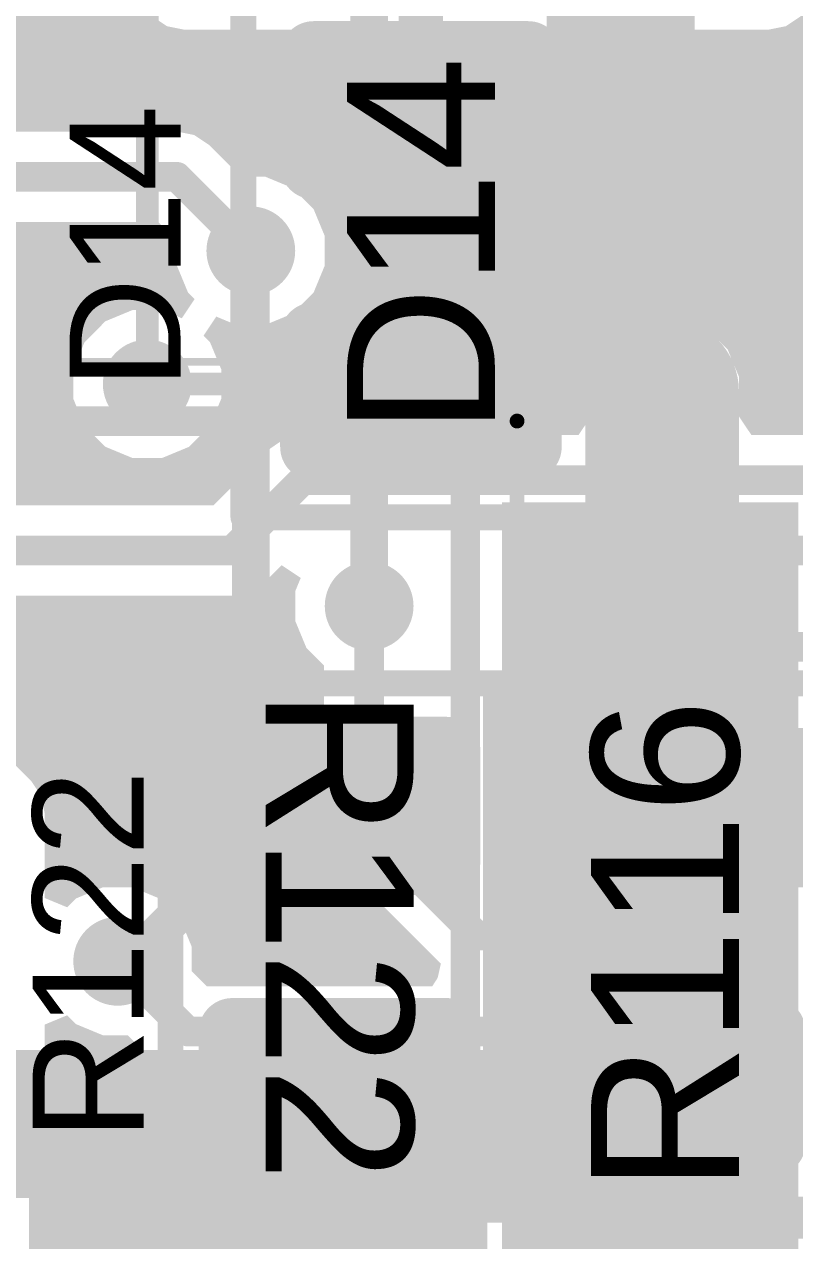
# Model space of a CAD drawing. Header units: inches. Extents: x -3 to 191, y -18 to 93.
# Drawn here: x 54.07 to 59.28, y 16.81 to 25.03 of the extents above; entities that cross this region are included whole.
import ezdxf

# ---------------------------------------------------------------- set-up
doc = ezdxf.new("R2010")
doc.units = ezdxf.units.IN
for name, color, linetype in [('Bottom Layer', 5, 'Continuous'), ('Bottom Overlay', 54, 'Continuous'), ('Bottom Paste', 16, 'Continuous'), ('Bottom Solder', 6, 'Continuous'), ('GND 1', 90, 'Continuous'), ('GND 2', 156, 'Continuous'), ('Mechanical 13', 56, 'Continuous'), ('Mechanical 15', 56, 'Continuous'), ('Mechanical 20', 56, 'Continuous'), ('PWR', 16, 'Continuous'), ('Signal L4', 76, 'Continuous'), ('Top Layer', 1, 'Continuous'), ('Top Overlay', 2, 'Continuous'), ('Top Paste', 8, 'Continuous'), ('Top Solder', 216, 'Continuous'), ('Via Holes', 16, 'Continuous')]:
    doc.layers.add(name, color=color, linetype=linetype)
doc.styles.add('Arial', font='', dxfattribs={"height": 0.2})
doc.styles.get('Arial').set_extended_font_data('Arial')

# ---------------------------------------------------------------- blocks, each defined once
blk = doc.blocks.new('RES_0805_197')
at = {"layer": 'Top Layer'}
h = blk.add_hatch(color=1, dxfattribs=at)
edge = h.paths.add_edge_path()
edge.add_arc((-1.325, 0.725), 0.125, 90, 180)
edge.add_line((-1.45, 0.725), (-1.45, -0.725))
edge.add_arc((-1.325, -0.725), 0.125, 180, 270)
edge.add_line((-1.325, -0.85), (-0.575, -0.85))
edge.add_arc((-0.575, -0.725), 0.125, 270, 360)
edge.add_line((-0.45, -0.725), (-0.45, 0.725))
edge.add_arc((-0.575, 0.725), 0.125, 0, 90)
edge.add_line((-0.575, 0.85), (-1.325, 0.85))
h = blk.add_hatch(color=1, dxfattribs=at)
edge = h.paths.add_edge_path()
edge.add_arc((0.575, 0.725), 0.125, 90, 180)
edge.add_line((0.45, 0.725), (0.45, -0.725))
edge.add_arc((0.575, -0.725), 0.125, 180, 270)
edge.add_line((0.575, -0.85), (1.325, -0.85))
edge.add_arc((1.325, -0.725), 0.125, 270, 360)
edge.add_line((1.45, -0.725), (1.45, 0.725))
edge.add_arc((1.325, 0.725), 0.125, 0, 90)
edge.add_line((1.325, 0.85), (0.575, 0.85))
at = {"layer": 'Top Paste'}
h = blk.add_hatch(color=8, dxfattribs=at)
edge = h.paths.add_edge_path()
edge.add_arc((-1.325, 0.725), 0.125, 90, 180)
edge.add_line((-1.45, 0.725), (-1.45, -0.725))
edge.add_arc((-1.325, -0.725), 0.125, 180, 270)
edge.add_line((-1.325, -0.85), (-0.575, -0.85))
edge.add_arc((-0.575, -0.725), 0.125, 270, 360)
edge.add_line((-0.45, -0.725), (-0.45, 0.725))
edge.add_arc((-0.575, 0.725), 0.125, 0, 90)
edge.add_line((-0.575, 0.85), (-1.325, 0.85))
h = blk.add_hatch(color=8, dxfattribs=at)
edge = h.paths.add_edge_path()
edge.add_arc((0.575, 0.725), 0.125, 90, 180)
edge.add_line((0.45, 0.725), (0.45, -0.725))
edge.add_arc((0.575, -0.725), 0.125, 180, 270)
edge.add_line((0.575, -0.85), (1.325, -0.85))
edge.add_arc((1.325, -0.725), 0.125, 270, 360)
edge.add_line((1.45, -0.725), (1.45, 0.725))
edge.add_arc((1.325, 0.725), 0.125, 0, 90)
edge.add_line((1.325, 0.85), (0.575, 0.85))
at = {"layer": 'Top Solder'}
h = blk.add_hatch(color=216, dxfattribs=at)
edge = h.paths.add_edge_path()
edge.add_arc((-1.325, 0.725), 0.2266, 90, 180)
edge.add_line((-1.5516, 0.725), (-1.5516, -0.725))
edge.add_arc((-1.325, -0.725), 0.2266, 180, 270)
edge.add_line((-1.325, -0.9516), (-0.575, -0.9516))
edge.add_arc((-0.575, -0.725), 0.2266, 270, 360)
edge.add_line((-0.3484, -0.725), (-0.3484, 0.725))
edge.add_arc((-0.575, 0.725), 0.2266, 0, 90)
edge.add_line((-0.575, 0.9516), (-1.325, 0.9516))
h = blk.add_hatch(color=216, dxfattribs=at)
edge = h.paths.add_edge_path()
edge.add_arc((0.575, 0.725), 0.2266, 90, 180)
edge.add_line((0.3484, 0.725), (0.3484, -0.725))
edge.add_arc((0.575, -0.725), 0.2266, 180, 270)
edge.add_line((0.575, -0.9516), (1.325, -0.9516))
edge.add_arc((1.325, -0.725), 0.2266, 270, 360)
edge.add_line((1.5516, -0.725), (1.5516, 0.725))
edge.add_arc((1.325, 0.725), 0.2266, 0, 90)
edge.add_line((1.325, 0.9516), (0.575, 0.9516))
at = {"layer": 'Mechanical 13'}
for points in [[(-1.778, -1.143, 0.175, 0.175, 0), (-1.778, 1.143, 0.175, 0.175, 0)], [(1.778, 1.143, 0.175, 0.175, 0), (-1.778, 1.143, 0.175, 0.175, 0)], [(1.778, -1.143, 0.175, 0.175, 0), (1.778, 1.143, 0.175, 0.175, 0)], [(1.778, -1.143, 0.175, 0.175, 0), (-1.778, -1.143, 0.175, 0.175, 0)]]:
    blk.add_lwpolyline(points, format="xyseb", dxfattribs=at)
for points in [[(-1.8217, 1.143, 0.0875, 0.0875, 1), (-1.7343, 1.143, 0.0875, 0.0875, 1)], [(-1.8217, 1.143, 0.0875, 0.0875, 1), (-1.7343, 1.143, 0.0875, 0.0875, 1)], [(1.7343, 1.143, 0.0875, 0.0875, 1), (1.8217, 1.143, 0.0875, 0.0875, 1)], [(1.7343, 1.143, 0.0875, 0.0875, 1), (1.8217, 1.143, 0.0875, 0.0875, 1)], [(-1.8217, -1.143, 0.0875, 0.0875, 1), (-1.7343, -1.143, 0.0875, 0.0875, 1)], [(-1.8217, -1.143, 0.0875, 0.0875, 1), (-1.7343, -1.143, 0.0875, 0.0875, 1)], [(1.7343, -1.143, 0.0875, 0.0875, 1), (1.8217, -1.143, 0.0875, 0.0875, 1)], [(1.7343, -1.143, 0.0875, 0.0875, 1), (1.8217, -1.143, 0.0875, 0.0875, 1)]]:
    blk.add_lwpolyline(points, format="xyseb", close=True, dxfattribs=at)
at = {"layer": 'Mechanical 13', "style": 'Arial'}
blk.add_text('R122', height=1, dxfattribs=at).set_placement((-1.7494, -0.4998))
blk = doc.blocks.new('RES_0805_203')
at = {"layer": 'Top Layer'}
h = blk.add_hatch(color=1, dxfattribs=at)
edge = h.paths.add_edge_path()
edge.add_arc((-1.325, 0.725), 0.125, 90, 180)
edge.add_line((-1.45, 0.725), (-1.45, -0.725))
edge.add_arc((-1.325, -0.725), 0.125, 180, 270)
edge.add_line((-1.325, -0.85), (-0.575, -0.85))
edge.add_arc((-0.575, -0.725), 0.125, 270, 360)
edge.add_line((-0.45, -0.725), (-0.45, 0.725))
edge.add_arc((-0.575, 0.725), 0.125, 0, 90)
edge.add_line((-0.575, 0.85), (-1.325, 0.85))
h = blk.add_hatch(color=1, dxfattribs=at)
edge = h.paths.add_edge_path()
edge.add_arc((0.575, 0.725), 0.125, 90, 180)
edge.add_line((0.45, 0.725), (0.45, -0.725))
edge.add_arc((0.575, -0.725), 0.125, 180, 270)
edge.add_line((0.575, -0.85), (1.325, -0.85))
edge.add_arc((1.325, -0.725), 0.125, 270, 360)
edge.add_line((1.45, -0.725), (1.45, 0.725))
edge.add_arc((1.325, 0.725), 0.125, 0, 90)
edge.add_line((1.325, 0.85), (0.575, 0.85))
at = {"layer": 'Top Paste'}
h = blk.add_hatch(color=8, dxfattribs=at)
edge = h.paths.add_edge_path()
edge.add_arc((-1.325, 0.725), 0.125, 90, 180)
edge.add_line((-1.45, 0.725), (-1.45, -0.725))
edge.add_arc((-1.325, -0.725), 0.125, 180, 270)
edge.add_line((-1.325, -0.85), (-0.575, -0.85))
edge.add_arc((-0.575, -0.725), 0.125, 270, 360)
edge.add_line((-0.45, -0.725), (-0.45, 0.725))
edge.add_arc((-0.575, 0.725), 0.125, 0, 90)
edge.add_line((-0.575, 0.85), (-1.325, 0.85))
h = blk.add_hatch(color=8, dxfattribs=at)
edge = h.paths.add_edge_path()
edge.add_arc((0.575, 0.725), 0.125, 90, 180)
edge.add_line((0.45, 0.725), (0.45, -0.725))
edge.add_arc((0.575, -0.725), 0.125, 180, 270)
edge.add_line((0.575, -0.85), (1.325, -0.85))
edge.add_arc((1.325, -0.725), 0.125, 270, 360)
edge.add_line((1.45, -0.725), (1.45, 0.725))
edge.add_arc((1.325, 0.725), 0.125, 0, 90)
edge.add_line((1.325, 0.85), (0.575, 0.85))
at = {"layer": 'Top Solder'}
h = blk.add_hatch(color=216, dxfattribs=at)
edge = h.paths.add_edge_path()
edge.add_arc((-1.325, 0.725), 0.2266, 90, 180)
edge.add_line((-1.5516, 0.725), (-1.5516, -0.725))
edge.add_arc((-1.325, -0.725), 0.2266, 180, 270)
edge.add_line((-1.325, -0.9516), (-0.575, -0.9516))
edge.add_arc((-0.575, -0.725), 0.2266, 270, 360)
edge.add_line((-0.3484, -0.725), (-0.3484, 0.725))
edge.add_arc((-0.575, 0.725), 0.2266, 0, 90)
edge.add_line((-0.575, 0.9516), (-1.325, 0.9516))
h = blk.add_hatch(color=216, dxfattribs=at)
edge = h.paths.add_edge_path()
edge.add_arc((0.575, 0.725), 0.2266, 90, 180)
edge.add_line((0.3484, 0.725), (0.3484, -0.725))
edge.add_arc((0.575, -0.725), 0.2266, 180, 270)
edge.add_line((0.575, -0.9516), (1.325, -0.9516))
edge.add_arc((1.325, -0.725), 0.2266, 270, 360)
edge.add_line((1.5516, -0.725), (1.5516, 0.725))
edge.add_arc((1.325, 0.725), 0.2266, 0, 90)
edge.add_line((1.325, 0.9516), (0.575, 0.9516))
at = {"layer": 'Mechanical 13'}
for points in [[(-1.778, 1.143, 0.175, 0.175, 0), (-1.778, -1.143, 0.175, 0.175, 0)], [(-1.778, 1.143, 0.175, 0.175, 0), (1.778, 1.143, 0.175, 0.175, 0)], [(1.778, 1.143, 0.175, 0.175, 0), (1.778, -1.143, 0.175, 0.175, 0)], [(-1.778, -1.143, 0.175, 0.175, 0), (1.778, -1.143, 0.175, 0.175, 0)]]:
    blk.add_lwpolyline(points, format="xyseb", dxfattribs=at)
for points in [[(-1.8217, 1.143, 0.0875, 0.0875, 1), (-1.7343, 1.143, 0.0875, 0.0875, 1)], [(-1.8217, 1.143, 0.0875, 0.0875, 1), (-1.7343, 1.143, 0.0875, 0.0875, 1)], [(1.7343, 1.143, 0.0875, 0.0875, 1), (1.8217, 1.143, 0.0875, 0.0875, 1)], [(1.7343, 1.143, 0.0875, 0.0875, 1), (1.8217, 1.143, 0.0875, 0.0875, 1)], [(-1.8217, -1.143, 0.0875, 0.0875, 1), (-1.7343, -1.143, 0.0875, 0.0875, 1)], [(-1.8217, -1.143, 0.0875, 0.0875, 1), (-1.7343, -1.143, 0.0875, 0.0875, 1)], [(1.7343, -1.143, 0.0875, 0.0875, 1), (1.8217, -1.143, 0.0875, 0.0875, 1)], [(1.7343, -1.143, 0.0875, 0.0875, 1), (1.8217, -1.143, 0.0875, 0.0875, 1)]]:
    blk.add_lwpolyline(points, format="xyseb", close=True, dxfattribs=at)
at = {"layer": 'Mechanical 13', "style": 'Arial'}
blk.add_text('R116', height=1, dxfattribs=at).set_placement((-1.6661, -0.4998))
blk = doc.blocks.new('LED_0805_GREEN_335')
at = {"layer": 'Top Layer'}
h = blk.add_hatch(color=1, dxfattribs=at)
edge = h.paths.add_edge_path()
edge.add_arc((-1.325, 0.725), 0.125, 90, 180)
edge.add_line((-1.45, 0.725), (-1.45, -0.725))
edge.add_arc((-1.325, -0.725), 0.125, 180, 270)
edge.add_line((-1.325, -0.85), (-0.575, -0.85))
edge.add_arc((-0.575, -0.725), 0.125, 270, 360)
edge.add_line((-0.45, -0.725), (-0.45, 0.725))
edge.add_arc((-0.575, 0.725), 0.125, 0, 90)
edge.add_line((-0.575, 0.85), (-1.325, 0.85))
h = blk.add_hatch(color=1, dxfattribs=at)
edge = h.paths.add_edge_path()
edge.add_arc((0.575, 0.725), 0.125, 90, 180)
edge.add_line((0.45, 0.725), (0.45, -0.725))
edge.add_arc((0.575, -0.725), 0.125, 180, 270)
edge.add_line((0.575, -0.85), (1.325, -0.85))
edge.add_arc((1.325, -0.725), 0.125, 270, 360)
edge.add_line((1.45, -0.725), (1.45, 0.725))
edge.add_arc((1.325, 0.725), 0.125, 0, 90)
edge.add_line((1.325, 0.85), (0.575, 0.85))
at = {"layer": 'Top Paste'}
h = blk.add_hatch(color=8, dxfattribs=at)
edge = h.paths.add_edge_path()
edge.add_arc((-1.325, 0.725), 0.125, 90, 180)
edge.add_line((-1.45, 0.725), (-1.45, -0.725))
edge.add_arc((-1.325, -0.725), 0.125, 180, 270)
edge.add_line((-1.325, -0.85), (-0.575, -0.85))
edge.add_arc((-0.575, -0.725), 0.125, 270, 360)
edge.add_line((-0.45, -0.725), (-0.45, 0.725))
edge.add_arc((-0.575, 0.725), 0.125, 0, 90)
edge.add_line((-0.575, 0.85), (-1.325, 0.85))
h = blk.add_hatch(color=8, dxfattribs=at)
edge = h.paths.add_edge_path()
edge.add_arc((0.575, 0.725), 0.125, 90, 180)
edge.add_line((0.45, 0.725), (0.45, -0.725))
edge.add_arc((0.575, -0.725), 0.125, 180, 270)
edge.add_line((0.575, -0.85), (1.325, -0.85))
edge.add_arc((1.325, -0.725), 0.125, 270, 360)
edge.add_line((1.45, -0.725), (1.45, 0.725))
edge.add_arc((1.325, 0.725), 0.125, 0, 90)
edge.add_line((1.325, 0.85), (0.575, 0.85))
at = {"layer": 'Top Solder'}
h = blk.add_hatch(color=216, dxfattribs=at)
edge = h.paths.add_edge_path()
edge.add_arc((-1.325, 0.725), 0.2266, 90, 180)
edge.add_line((-1.5516, 0.725), (-1.5516, -0.725))
edge.add_arc((-1.325, -0.725), 0.2266, 180, 270)
edge.add_line((-1.325, -0.9516), (-0.575, -0.9516))
edge.add_arc((-0.575, -0.725), 0.2266, 270, 360)
edge.add_line((-0.3484, -0.725), (-0.3484, 0.725))
edge.add_arc((-0.575, 0.725), 0.2266, 0, 90)
edge.add_line((-0.575, 0.9516), (-1.325, 0.9516))
h = blk.add_hatch(color=216, dxfattribs=at)
edge = h.paths.add_edge_path()
edge.add_arc((0.575, 0.725), 0.2266, 90, 180)
edge.add_line((0.3484, 0.725), (0.3484, -0.725))
edge.add_arc((0.575, -0.725), 0.2266, 180, 270)
edge.add_line((0.575, -0.9516), (1.325, -0.9516))
edge.add_arc((1.325, -0.725), 0.2266, 270, 360)
edge.add_line((1.5516, -0.725), (1.5516, 0.725))
edge.add_arc((1.325, 0.725), 0.2266, 0, 90)
edge.add_line((1.325, 0.9516), (0.575, 0.9516))
at = {"layer": 'Mechanical 13'}
for points in [[(-1.8, 1.2, 0.175, 0.175, 0), (1.8, 1.2, 0.175, 0.175, 0)], [(-1.8, 1.2, 0.175, 0.175, 0), (-1.8, -1.2, 0.175, 0.175, 0)], [(1.8, 1.2, 0.175, 0.175, 0), (1.8, -1.2, 0.175, 0.175, 0)], [(-1.8, -1.2, 0.175, 0.175, 0), (1.8, -1.2, 0.175, 0.175, 0)]]:
    blk.add_lwpolyline(points, format="xyseb", dxfattribs=at)
for points in [[(-1.8437, 1.2, 0.0875, 0.0875, 1), (-1.7562, 1.2, 0.0875, 0.0875, 1)], [(-1.8437, 1.2, 0.0875, 0.0875, 1), (-1.7562, 1.2, 0.0875, 0.0875, 1)], [(1.7562, 1.2, 0.0875, 0.0875, 1), (1.8437, 1.2, 0.0875, 0.0875, 1)], [(1.7562, 1.2, 0.0875, 0.0875, 1), (1.8437, 1.2, 0.0875, 0.0875, 1)], [(-1.8437, -1.2, 0.0875, 0.0875, 1), (-1.7562, -1.2, 0.0875, 0.0875, 1)], [(-1.8437, -1.2, 0.0875, 0.0875, 1), (-1.7562, -1.2, 0.0875, 0.0875, 1)], [(1.7562, -1.2, 0.0875, 0.0875, 1), (1.8437, -1.2, 0.0875, 0.0875, 1)], [(1.7562, -1.2, 0.0875, 0.0875, 1), (1.8437, -1.2, 0.0875, 0.0875, 1)]]:
    blk.add_lwpolyline(points, format="xyseb", close=True, dxfattribs=at)
at = {"layer": 'Top Overlay'}
for points in [[(-1.8, 1.2, 0.175, 0.175, 0), (-0.9, 1.2, 0.175, 0.175, 0)], [(-1.8, 1.2, 0.175, 0.175, 0), (-1.8, -1.2, 0.175, 0.175, 0)], [(-1.8, -1.2, 0.175, 0.175, 0), (-0.9, -1.2, 0.175, 0.175, 0)]]:
    blk.add_lwpolyline(points, format="xyseb", dxfattribs=at)
for points in [[(-1.8437, 1.2, 0.0875, 0.0875, 1), (-1.7562, 1.2, 0.0875, 0.0875, 1)], [(-1.8437, 1.2, 0.0875, 0.0875, 1), (-1.7562, 1.2, 0.0875, 0.0875, 1)], [(-0.9437, 1.2, 0.0875, 0.0875, 1), (-0.8563, 1.2, 0.0875, 0.0875, 1)], [(-1.8437, -1.2, 0.0875, 0.0875, 1), (-1.7562, -1.2, 0.0875, 0.0875, 1)], [(-1.8437, -1.2, 0.0875, 0.0875, 1), (-1.7562, -1.2, 0.0875, 0.0875, 1)], [(-0.9437, -1.2, 0.0875, 0.0875, 1), (-0.8563, -1.2, 0.0875, 0.0875, 1)]]:
    blk.add_lwpolyline(points, format="xyseb", close=True, dxfattribs=at)
at = {"layer": 'Mechanical 13', "style": 'Arial'}
for s, p in [('+', (1.7668, 1.0002)), ('D14', (-1.2496, -0.4998))]:
    blk.add_text(s, height=1, dxfattribs=at).set_placement(p)
blk = doc.blocks.new('SOP65P780X200_28N_B_539')
at = {"layer": 'Bottom Layer'}
for points in [[(2.65, 4.45), (4.45, 4.45), (4.45, 4), (2.65, 4)], [(2.65, 3.8), (4.45, 3.8), (4.45, 3.35), (2.65, 3.35)], [(2.65, 3.15), (4.45, 3.15), (4.45, 2.7), (2.65, 2.7)], [(2.65, 2.5), (4.45, 2.5), (4.45, 2.05), (2.65, 2.05)], [(2.65, 1.85), (4.45, 1.85), (4.45, 1.4), (2.65, 1.4)], [(2.65, 1.2), (4.45, 1.2), (4.45, 0.75), (2.65, 0.75)], [(2.65, 0.55), (4.45, 0.55), (4.45, 0.1), (2.65, 0.1)], [(2.65, -0.1), (4.45, -0.1), (4.45, -0.55), (2.65, -0.55)]]:
    blk.add_hatch(color=5, dxfattribs=at).paths.add_polyline_path(points)
at = {"layer": 'Bottom Paste'}
for points in [[(2.65, 4.45), (4.45, 4.45), (4.45, 4), (2.65, 4)], [(2.65, 3.8), (4.45, 3.8), (4.45, 3.35), (2.65, 3.35)], [(2.65, 3.15), (4.45, 3.15), (4.45, 2.7), (2.65, 2.7)], [(2.65, 2.5), (4.45, 2.5), (4.45, 2.05), (2.65, 2.05)], [(2.65, 1.85), (4.45, 1.85), (4.45, 1.4), (2.65, 1.4)], [(2.65, 1.2), (4.45, 1.2), (4.45, 0.75), (2.65, 0.75)], [(2.65, 0.55), (4.45, 0.55), (4.45, 0.1), (2.65, 0.1)], [(2.65, -0.1), (4.45, -0.1), (4.45, -0.55), (2.65, -0.55)]]:
    blk.add_hatch(color=16, dxfattribs=at).paths.add_polyline_path(points)
at = {"layer": 'Bottom Solder'}
for points in [[(2.5484, 4.5516), (4.5516, 4.5516), (4.5516, 3.8984), (2.5484, 3.8984)], [(2.5484, 3.9016), (4.5516, 3.9016), (4.5516, 3.2484), (2.5484, 3.2484)], [(2.5484, 3.2516), (4.5516, 3.2516), (4.5516, 2.5984), (2.5484, 2.5984)], [(2.5484, 2.6016), (4.5516, 2.6016), (4.5516, 1.9484), (2.5484, 1.9484)], [(2.5484, 1.9516), (4.5516, 1.9516), (4.5516, 1.2984), (2.5484, 1.2984)], [(2.5484, 1.3016), (4.5516, 1.3016), (4.5516, 0.6484), (2.5484, 0.6484)], [(2.5484, 0.6516), (4.5516, 0.6516), (4.5516, -0.0016), (2.5484, -0.0016)], [(2.5484, 0.0016), (4.5516, 0.0016), (4.5516, -0.6516), (2.5484, -0.6516)]]:
    blk.add_hatch(color=6, dxfattribs=at).paths.add_polyline_path(points)
at = {"layer": 'Bottom Overlay'}
for points in [[(-2.3, 5.1, 0.2, 0.2, 0), (2.3, 5.1, 0.2, 0.2, 0)], [(2.3, -5.1, 0.2, 0.2, 0), (2.3, 5.1, 0.2, 0.2, 0)]]:
    blk.add_lwpolyline(points, format="xyseb", dxfattribs=at)
blk.add_lwpolyline([(2.25, 5.1, 0.1, 0.1, 1), (2.35, 5.1, 0.1, 0.1, 1)], format="xyseb", close=True, dxfattribs=at)
blk.add_lwpolyline([(2.25, 5.1, 0.1, 0.1, 1), (2.35, 5.1, 0.1, 0.1, 1)], format="xyseb", close=True, dxfattribs=at)
at = {"layer": 'Mechanical 15'}
for points in [[(-2.65, 5.1, 0.1, 0.1, 0), (2.65, 5.1, 0.1, 0.1, 0)], [(2.65, -5.1, 0.1, 0.1, 0), (2.65, 5.1, 0.1, 0.1, 0)]]:
    blk.add_lwpolyline(points, format="xyseb", dxfattribs=at)
blk.add_lwpolyline([(2.625, 5.1, 0.05, 0.05, 1), (2.675, 5.1, 0.05, 0.05, 1)], format="xyseb", close=True, dxfattribs=at)
blk.add_lwpolyline([(2.625, 5.1, 0.05, 0.05, 1), (2.675, 5.1, 0.05, 0.05, 1)], format="xyseb", close=True, dxfattribs=at)
at = {"layer": 'Mechanical 20'}
blk.add_lwpolyline([(-4.7, 5.5, 0.05, 0.05, 0), (4.7, 5.5, 0.05, 0.05, 0)], format="xyseb", dxfattribs=at)

msp = doc.modelspace()

# ---------------------------------------------------------------- hatches: boundary and pattern name
at = {"layer": 'Bottom Layer'}
for points in [[(50.9337, 26.5337), (51.0329, 26.4674), (51.15, 26.4441), (51.15, 26.4441), (53.3436, 26.4441), (53.3436, 26.025), (53.3689, 25.8982), (53.4407, 25.7907), (53.5482, 25.7189), (53.675, 25.6936), (54.3238, 25.6936), (54.9337, 25.0837), (55.0329, 25.0174), (55.15, 24.9941), (55.15, 24.9941), (59.1, 24.9941), (59.1, 24.9941), (59.2171, 25.0174), (59.3163, 25.0837), (59.7326, 25.5), (59.8995, 25.5), (60.0832, 25.5761), (60.2239, 25.7168), (60.3, 25.9005), (60.3, 26.0995), (60.2239, 26.2832), (60.215, 26.2921), (60.2779, 26.4441), (62.9966, 26.4441), (63.0595, 26.2921), (62.5837, 25.8163), (62.5174, 25.7171), (62.4941, 25.6), (62.4941, 25.6), (62.4941, 24.4012), (62.3761, 24.2832), (62.3, 24.0995), (62.3, 23.9005), (62.3761, 23.7168), (62.5168, 23.5761), (62.7005, 23.5), (62.8995, 23.5), (63.0832, 23.5761), (63.1038, 23.5967), (63.2907, 23.5907), (63.3982, 23.5188), (63.525, 23.4936), (64.975, 23.4936), (65.1018, 23.5188), (65.2093, 23.5907), (65.2811, 23.6982), (65.2897, 23.7412), (65.8692, 23.7412), (65.8821, 23.5892), (65.8761, 23.5832), (65.8, 23.3994), (65.8, 23.2005), (65.8761, 23.0168), (65.9878, 22.905), (65.9189, 22.8018), (65.8936, 22.675), (65.8936, 21.925), (65.9189, 21.7982), (65.9907, 21.6907), (66.0982, 21.6188), (66.225, 21.5936), (66.6441, 21.5936), (66.6441, 21.1564), (66.225, 21.1564), (66.0982, 21.1311), (65.9907, 21.0593), (65.9189, 20.9518), (65.8936, 20.825), (65.8936, 20.1762), (65.4837, 19.7663), (65.4174, 19.667), (65.3941, 19.55), (65.3941, 19.55), (65.3941, 18.2267), (65.2233, 18.0559), (63.3767, 18.0559), (61.2846, 20.148), (61.3475, 20.3), (61.3995, 20.3), (61.5832, 20.3761), (61.7239, 20.5168), (61.7416, 20.5594), (61.9208, 20.5951), (62.2322, 20.2837), (62.2322, 20.2837), (62.3315, 20.2174), (62.4485, 20.1941), (62.4485, 20.1941), (63.1936, 20.1941), (63.1936, 20.075), (63.2189, 19.9482), (63.2907, 19.8407), (63.3982, 19.7688), (63.525, 19.7436), (64.975, 19.7436), (65.1018, 19.7688), (65.2093, 19.8407), (65.2811, 19.9482), (65.3064, 20.075), (65.3064, 20.825), (65.2811, 20.9518), (65.2093, 21.0593), (65.1018, 21.1311), (64.975, 21.1564), (64.5559, 21.1564), (64.5559, 21.5936), (64.975, 21.5936), (65.1018, 21.6188), (65.2093, 21.6907), (65.2811, 21.7982), (65.3064, 21.925), (65.3064, 22.675), (65.2811, 22.8018), (65.2093, 22.9093), (65.1018, 22.9811), (64.975, 23.0064), (63.525, 23.0064), (63.3982, 22.9811), (63.2907, 22.9093), (63.2189, 22.8018), (63.1936, 22.675), (63.1936, 22.4284), (63.0416, 22.3655), (62.9832, 22.4239), (62.7995, 22.5), (62.6005, 22.5), (62.4168, 22.4239), (62.2761, 22.2832), (62.2648, 22.2559), (58.9839, 22.2559), (58.8823, 22.4079), (58.9, 22.4505), (58.9, 22.6494), (58.8239, 22.8332), (58.6832, 22.9739), (58.4995, 23.05), (58.3005, 23.05), (58.1168, 22.9739), (57.9761, 22.8332), (57.9, 22.6494), (57.9, 22.4505), (57.9177, 22.4079), (57.8161, 22.2559), (55.95, 22.2559), (55.8329, 22.2326), (55.7337, 22.1663), (55.7337, 22.1663), (55.3483, 21.7809), (52.3, 21.7809), (52.3, 21.9), (51.0552, 21.9), (51.025, 22.052), (51.0832, 22.0761), (51.2239, 22.2168), (51.3, 22.4005), (51.3, 22.5995), (51.2239, 22.7832), (51.0832, 22.9239), (50.8995, 23), (50.7005, 23), (50.5168, 22.9239), (50.3761, 22.7832), (50.3, 22.5995), (50.3, 22.4005), (50.3761, 22.2168), (50.5168, 22.0761), (50.575, 22.052), (50.5448, 21.9), (50.1, 21.9), (50.1, 21.05), (50.1, 19.8309), (49.0017, 19.8309), (47.5, 21.3326), (47.5, 21.3995), (47.4239, 21.5832), (47.2832, 21.7239), (47.0995, 21.8), (46.9005, 21.8), (46.7168, 21.7239), (46.5761, 21.5832), (46.5, 21.3995), (46.5, 21.2005), (46.5761, 21.0168), (46.7168, 20.8761), (46.9005, 20.8), (47.0995, 20.8), (47.1475, 20.8199), (48.6587, 19.3087), (48.6587, 19.3087), (48.758, 19.2424), (48.875, 19.2191), (50.1, 19.2191), (50.1, 18.5818), (48.8073, 18.5818), (48.8073, 18.668), (48.7782, 18.8143), (48.6954, 18.9383), (48.5713, 19.0212), (48.425, 19.0503), (47.075, 19.0503), (46.9287, 19.0212), (46.8046, 18.9383), (46.7218, 18.8143), (46.7025, 18.7174), (46.5475, 18.7174), (46.5282, 18.8143), (46.4454, 18.9383), (46.3213, 19.0212), (46.175, 19.0503), (45.9588, 19.0503), (45.9588, 21.5), (45.9239, 21.6756), (45.8244, 21.8244), (45.3088, 22.34), (45.3088, 22.9603), (45.3518, 22.9688), (45.4593, 23.0407), (45.5311, 23.1482), (45.5564, 23.275), (45.5564, 24.725), (45.5311, 24.8518), (45.4593, 24.9593), (45.3518, 25.0311), (45.225, 25.0564), (44.8136, 25.0564), (44.8065, 25.092), (44.7402, 25.1913), (44.7283, 25.2032), (44.7865, 25.3436), (45.175, 25.3436), (45.3018, 25.3688), (45.4093, 25.4407), (45.4811, 25.5482), (45.5064, 25.675), (45.5064, 27.0102), (45.7628, 27.2667), (45.8936, 27.2577), (45.9936, 27.125), (45.9936, 25.675), (46.0189, 25.5482), (46.0907, 25.4407), (46.1982, 25.3688), (46.325, 25.3436), (46.4191, 25.3436), (46.4191, 25.0564), (46.375, 25.0564), (46.2482, 25.0311), (46.1407, 24.9593), (46.0689, 24.8518), (46.0436, 24.725), (46.0436, 23.275), (46.0689, 23.1482), (46.1407, 23.0407), (46.2482, 22.9688), (46.375, 22.9436), (47.125, 22.9436), (47.2518, 22.9688), (47.3593, 23.0407), (47.4311, 23.1482), (47.4564, 23.275), (47.4564, 23.6941), (54.9733, 23.6941), (55.1, 23.5674), (55.1, 23.4005), (55.1761, 23.2168), (55.2195, 23.1734), (55.1334, 23.0445), (54.9995, 23.1), (54.8005, 23.1), (54.6168, 23.0239), (54.4761, 22.8832), (54.4, 22.6995), (54.4, 22.5005), (54.4761, 22.3168), (54.6168, 22.1761), (54.8005, 22.1), (54.9995, 22.1), (55.1832, 22.1761), (55.3239, 22.3168), (55.4, 22.5005), (55.4, 22.6995), (55.3239, 22.8832), (55.2805, 22.9266), (55.3666, 23.0555), (55.5005, 23), (55.6995, 23), (55.8832, 23.0761), (56.0239, 23.2168), (56.1, 23.4005), (56.1, 23.5995), (56.0239, 23.7832), (55.8832, 23.9239), (55.6995, 24), (55.5326, 24), (55.3163, 24.2163), (55.2171, 24.2826), (55.1, 24.3059), (55.1, 24.3059), (47.4564, 24.3059), (47.4564, 24.725), (47.4311, 24.8518), (47.3593, 24.9593), (47.2518, 25.0311), (47.125, 25.0564), (47.0309, 25.0564), (47.0309, 25.3436), (47.075, 25.3436), (47.2018, 25.3688), (47.3093, 25.4407), (47.3811, 25.5482), (47.4064, 25.675), (47.4064, 27.125), (47.398, 27.1671), (47.5051, 27.3191), (47.8265, 27.3191), (47.928, 27.1671), (47.9, 27.0995), (47.9, 26.9005), (47.9761, 26.7168), (48.1168, 26.5761), (48.3005, 26.5), (48.4995, 26.5), (48.6832, 26.5761), (48.8239, 26.7168), (48.9, 26.9005), (48.9, 27.0995), (48.872, 27.1671), (48.9735, 27.3191), (50.1483, 27.3191)], [(55.9375, 21.2899), (55.9, 21.1995), (55.9, 21.0005), (55.9761, 20.8168), (56.0941, 20.6988), (56.0941, 19.6), (56.0941, 19.6), (56.1174, 19.4829), (56.1837, 19.3837), (56.8846, 18.6829), (56.8632, 18.588), (56.8264, 18.5309), (55.3017, 18.5309), (55.2, 18.6326), (55.2, 18.7995), (55.1239, 18.9832), (54.9832, 19.1239), (54.7995, 19.2), (54.6005, 19.2), (54.4168, 19.1239), (54.3579, 19.065), (54.2059, 19.1279), (54.2059, 19.7), (54.1826, 19.8171), (54.1163, 19.9163), (54.1163, 19.9163), (53.0163, 21.0163), (53.0151, 21.0171), (53.0612, 21.1691), (55.475, 21.1691), (55.475, 21.1691), (55.592, 21.1924), (55.6913, 21.2587), (55.8086, 21.376)], [(54.4168, 18.2761), (54.6005, 18.2), (54.7674, 18.2), (54.9587, 18.0087), (54.9587, 18.0087), (55.058, 17.9424), (55.175, 17.9191), (57.2, 17.9191), (57.2, 17.15), (57.2, 16.5), (57.2, 15.85), (57.2, 15.2), (57.2, 14.5059), (57.1343, 14.5059), (57.0173, 14.4826), (56.918, 14.4163), (56.918, 14.4163), (53.9766, 11.4749), (53.9623, 11.4535), (53.6394, 11.1306), (53.618, 11.1163), (53.6076, 11.1059), (52.2116, 11.1059), (52.1409, 11.2579), (52.2, 11.4005), (52.2, 11.5995), (52.1239, 11.7832), (51.9832, 11.9239), (51.7995, 12), (51.6005, 12), (51.5059, 12.0633), (51.5059, 12.6), (52.2779, 12.6), (52.3698, 12.4769), (52.2761, 12.3832), (52.2, 12.1995), (52.2, 12.0005), (52.2761, 11.8168), (52.4168, 11.6761), (52.6005, 11.6), (52.7995, 11.6), (52.9832, 11.6761), (53.1239, 11.8168), (53.2, 12.0005), (53.2, 12.1995), (53.1239, 12.3832), (53.0059, 12.5012), (53.0059, 14.1161), (53.1579, 14.2177), (53.2005, 14.2), (53.3995, 14.2), (53.4421, 14.2177), (53.5941, 14.1161), (53.5941, 13.1012), (53.4761, 12.9832), (53.4, 12.7995), (53.4, 12.6005), (53.4761, 12.4168), (53.6168, 12.2761), (53.8005, 12.2), (53.9995, 12.2), (54.1832, 12.2761), (54.3239, 12.4168), (54.4, 12.6005), (54.4, 12.7995), (54.3239, 12.9832), (54.2059, 13.1012), (54.2059, 15.0884), (54.3579, 15.1591), (54.5005, 15.1), (54.6995, 15.1), (54.8832, 15.1761), (55.0239, 15.3168), (55.1, 15.5005), (55.1, 15.6995), (55.0239, 15.8832), (54.8832, 16.0239), (54.6995, 16.1), (54.5005, 16.1), (54.3579, 16.0409), (54.2059, 16.1116), (54.2059, 18.2721), (54.3579, 18.335)]]:
    msp.add_hatch(color=5, dxfattribs=at).paths.add_polyline_path(points)
h = msp.add_hatch(color=5, dxfattribs=at)
edge = h.paths.add_edge_path()
edge.add_arc((55.6, 23.5), 0.3, 0, 360)
h = msp.add_hatch(color=5, dxfattribs=at)
edge = h.paths.add_edge_path()
edge.add_arc((54.9, 22.6), 0.3, 0, 360)
h = msp.add_hatch(color=5, dxfattribs=at)
edge = h.paths.add_edge_path()
edge.add_arc((58.4, 22.55), 0.3, 0, 360)
h = msp.add_hatch(color=5, dxfattribs=at)
edge = h.paths.add_edge_path()
edge.add_arc((56.4, 21.1), 0.3, 0, 360)
h = msp.add_hatch(color=5, dxfattribs=at)
edge = h.paths.add_edge_path()
edge.add_arc((55, 19.8), 0.3, 0, 360)
h = msp.add_hatch(color=5, dxfattribs=at)
edge = h.paths.add_edge_path()
edge.add_arc((54.7, 18.7), 0.3, 0, 360)
at = {"layer": 'GND 1'}
h = msp.add_hatch(color=90, dxfattribs=at)
edge = h.paths.add_edge_path()
edge.add_arc((55.6, 23.5), 0.3, 0, 360)
h = msp.add_hatch(color=90, dxfattribs=at)
edge = h.paths.add_edge_path()
edge.add_arc((54.9, 22.6), 0.3, 0, 360)
h = msp.add_hatch(color=90, dxfattribs=at)
edge = h.paths.add_edge_path()
edge.add_arc((58.4, 22.55), 0.3, 0, 360)
h = msp.add_hatch(color=90, dxfattribs=at)
edge = h.paths.add_edge_path()
edge.add_arc((56.4, 21.1), 0.3, 0, 360)
h = msp.add_hatch(color=90, dxfattribs=at)
edge = h.paths.add_edge_path()
edge.add_arc((55, 19.8), 0.3, 0, 360)
h = msp.add_hatch(color=90, dxfattribs=at)
edge = h.paths.add_edge_path()
edge.add_arc((54.7, 18.7), 0.3, 0, 360)
at = {"layer": 'GND 2'}
h = msp.add_hatch(color=156, dxfattribs=at)
edge = h.paths.add_edge_path()
edge.add_arc((55.6, 23.5), 0.3, 0, 360)
h = msp.add_hatch(color=156, dxfattribs=at)
edge = h.paths.add_edge_path()
edge.add_arc((54.9, 22.6), 0.3, 0, 360)
h = msp.add_hatch(color=156, dxfattribs=at)
edge = h.paths.add_edge_path()
edge.add_arc((58.4, 22.55), 0.3, 0, 360)
h = msp.add_hatch(color=156, dxfattribs=at)
edge = h.paths.add_edge_path()
edge.add_arc((56.4, 21.1), 0.3, 0, 360)
h = msp.add_hatch(color=156, dxfattribs=at)
edge = h.paths.add_edge_path()
edge.add_arc((55, 19.8), 0.3, 0, 360)
h = msp.add_hatch(color=156, dxfattribs=at)
edge = h.paths.add_edge_path()
edge.add_arc((54.7, 18.7), 0.3, 0, 360)
at = {"layer": 'PWR'}
h = msp.add_hatch(color=16, dxfattribs=at)
edge = h.paths.add_edge_path()
edge.add_arc((55.6, 23.5), 0.3, 0, 360)
h = msp.add_hatch(color=16, dxfattribs=at)
edge = h.paths.add_edge_path()
edge.add_arc((54.9, 22.6), 0.3, 0, 360)
h = msp.add_hatch(color=16, dxfattribs=at)
edge = h.paths.add_edge_path()
edge.add_arc((58.4, 22.55), 0.3, 0, 360)
h = msp.add_hatch(color=16, dxfattribs=at)
edge = h.paths.add_edge_path()
edge.add_arc((56.4, 21.1), 0.3, 0, 360)
h = msp.add_hatch(color=16, dxfattribs=at)
edge = h.paths.add_edge_path()
edge.add_arc((55, 19.8), 0.3, 0, 360)
h = msp.add_hatch(color=16, dxfattribs=at)
edge = h.paths.add_edge_path()
edge.add_arc((54.7, 18.7), 0.3, 0, 360)
at = {"layer": 'Signal L4'}
h = msp.add_hatch(color=76, dxfattribs=at)
edge = h.paths.add_edge_path()
edge.add_arc((55.6, 23.5), 0.3, 0, 360)
h = msp.add_hatch(color=76, dxfattribs=at)
edge = h.paths.add_edge_path()
edge.add_arc((54.9, 22.6), 0.3, 0, 360)
h = msp.add_hatch(color=76, dxfattribs=at)
edge = h.paths.add_edge_path()
edge.add_arc((58.4, 22.55), 0.3, 0, 360)
h = msp.add_hatch(color=76, dxfattribs=at)
edge = h.paths.add_edge_path()
edge.add_arc((56.4, 21.1), 0.3, 0, 360)
h = msp.add_hatch(color=76, dxfattribs=at)
edge = h.paths.add_edge_path()
edge.add_arc((55, 19.8), 0.3, 0, 360)
h = msp.add_hatch(color=76, dxfattribs=at)
edge = h.paths.add_edge_path()
edge.add_arc((54.7, 18.7), 0.3, 0, 360)
at = {"layer": 'Top Layer'}
h = msp.add_hatch(color=1, dxfattribs=at)
edge = h.paths.add_edge_path()
edge.add_arc((55.6, 23.5), 0.3, 0, 360)
h = msp.add_hatch(color=1, dxfattribs=at)
edge = h.paths.add_edge_path()
edge.add_arc((54.9, 22.6), 0.3, 0, 360)
h = msp.add_hatch(color=1, dxfattribs=at)
edge = h.paths.add_edge_path()
edge.add_arc((58.4, 22.55), 0.3, 0, 360)
h = msp.add_hatch(color=1, dxfattribs=at)
edge = h.paths.add_edge_path()
edge.add_arc((56.4, 21.1), 0.3, 0, 360)
h = msp.add_hatch(color=1, dxfattribs=at)
edge = h.paths.add_edge_path()
edge.add_arc((55, 19.8), 0.3, 0, 360)
h = msp.add_hatch(color=1, dxfattribs=at)
edge = h.paths.add_edge_path()
edge.add_arc((54.7, 18.7), 0.3, 0, 360)
at = {"layer": 'Via Holes'}
h = msp.add_hatch(color=7, dxfattribs=at)
edge = h.paths.add_edge_path()
edge.add_arc((55.6, 23.5), 0.15, 0, 360)
h = msp.add_hatch(color=7, dxfattribs=at)
edge = h.paths.add_edge_path()
edge.add_arc((54.9, 22.6), 0.15, 0, 360)
h = msp.add_hatch(color=7, dxfattribs=at)
edge = h.paths.add_edge_path()
edge.add_arc((58.4, 22.55), 0.15, 0, 360)
h = msp.add_hatch(color=7, dxfattribs=at)
edge = h.paths.add_edge_path()
edge.add_arc((56.4, 21.1), 0.15, 0, 360)
h = msp.add_hatch(color=7, dxfattribs=at)
edge = h.paths.add_edge_path()
edge.add_arc((55, 19.8), 0.15, 0, 360)
h = msp.add_hatch(color=7, dxfattribs=at)
edge = h.paths.add_edge_path()
edge.add_arc((54.7, 18.7), 0.15, 0, 360)

# ---------------------------------------------------------------- linework, layer by layer
at = {"layer": 'Bottom Layer'}
for points in [[(46.75, 24, 0.2, 0.2, 0), (55.1, 24, 0.2, 0.2, 0)], [(55.1, 24, 0.2, 0.2, 0), (55.6, 23.5, 0.2, 0.2, 0)], [(55.475, 21.475, 0.2, 0.2, 0), (55.95, 21.95, 0.2, 0.2, 0)], [(55.95, 21.95, 0.2, 0.2, 0), (62.65, 21.95, 0.2, 0.2, 0)], [(51.2, 21.475, 0.2, 0.2, 0), (55.475, 21.475, 0.2, 0.2, 0)], [(58.3, 21.475, 0.2, 0.2, 0), (61.4735, 21.475, 0.2, 0.2, 0)], [(56.4, 19.6, 0.2, 0.2, 0), (56.4, 21.1, 0.2, 0.2, 0)], [(58.3, 20.825, 0.2, 0.2, 0), (60.175, 20.825, 0.2, 0.2, 0)], [(58.3, 20.175, 0.2, 0.2, 0), (59.925, 20.175, 0.2, 0.2, 0)], [(56.4, 19.6, 0.2, 0.2, 0), (57.125, 18.875, 0.2, 0.2, 0)], [(58.3, 19.525, 0.2, 0.2, 0), (59.675, 19.525, 0.2, 0.2, 0)], [(57.125, 18.875, 0.2, 0.2, 0), (58.3, 18.875, 0.2, 0.2, 0)], [(54.7, 18.7, 0.2, 0.2, 0), (55.175, 18.225, 0.2, 0.2, 0)], [(55.175, 18.225, 0.2, 0.2, 0), (58.3, 18.225, 0.2, 0.2, 0)], [(58.3, 17.575, 0.2, 0.2, 0), (58.325, 17.6, 0.2, 0.2, 0)], [(58.325, 17.6, 0.2, 0.2, 0), (60.3, 17.6, 0.2, 0.2, 0)], [(58.3, 16.925, 0.2, 0.2, 0), (60.275, 16.925, 0.2, 0.2, 0)]]:
    msp.add_lwpolyline(points, format="xyseb", dxfattribs=at)
for points in [[(55.05, 24, 0.1, 0.1, 1), (55.15, 24, 0.1, 0.1, 1)], [(55.05, 24, 0.1, 0.1, 1), (55.15, 24, 0.1, 0.1, 1)], [(55.55, 23.5, 0.1, 0.1, 1), (55.65, 23.5, 0.1, 0.1, 1)], [(55.9, 21.95, 0.1, 0.1, 1), (56, 21.95, 0.1, 0.1, 1)], [(55.9, 21.95, 0.1, 0.1, 1), (56, 21.95, 0.1, 0.1, 1)], [(55.425, 21.475, 0.1, 0.1, 1), (55.525, 21.475, 0.1, 0.1, 1)], [(55.425, 21.475, 0.1, 0.1, 1), (55.525, 21.475, 0.1, 0.1, 1)], [(58.25, 21.475, 0.1, 0.1, 1), (58.35, 21.475, 0.1, 0.1, 1)], [(56.35, 21.1, 0.1, 0.1, 1), (56.45, 21.1, 0.1, 0.1, 1)], [(58.25, 20.825, 0.1, 0.1, 1), (58.35, 20.825, 0.1, 0.1, 1)], [(58.25, 20.175, 0.1, 0.1, 1), (58.35, 20.175, 0.1, 0.1, 1)], [(56.35, 19.6, 0.1, 0.1, 1), (56.45, 19.6, 0.1, 0.1, 1)], [(56.35, 19.6, 0.1, 0.1, 1), (56.45, 19.6, 0.1, 0.1, 1)], [(58.25, 19.525, 0.1, 0.1, 1), (58.35, 19.525, 0.1, 0.1, 1)], [(57.075, 18.875, 0.1, 0.1, 1), (57.175, 18.875, 0.1, 0.1, 1)], [(57.075, 18.875, 0.1, 0.1, 1), (57.175, 18.875, 0.1, 0.1, 1)], [(58.25, 18.875, 0.1, 0.1, 1), (58.35, 18.875, 0.1, 0.1, 1)], [(54.65, 18.7, 0.1, 0.1, 1), (54.75, 18.7, 0.1, 0.1, 1)], [(55.125, 18.225, 0.1, 0.1, 1), (55.225, 18.225, 0.1, 0.1, 1)], [(55.125, 18.225, 0.1, 0.1, 1), (55.225, 18.225, 0.1, 0.1, 1)], [(58.25, 18.225, 0.1, 0.1, 1), (58.35, 18.225, 0.1, 0.1, 1)], [(58.25, 17.575, 0.1, 0.1, 1), (58.35, 17.575, 0.1, 0.1, 1)], [(58.275, 17.6, 0.1, 0.1, 1), (58.375, 17.6, 0.1, 0.1, 1)], [(58.275, 17.6, 0.1, 0.1, 1), (58.375, 17.6, 0.1, 0.1, 1)], [(58.25, 16.925, 0.1, 0.1, 1), (58.35, 16.925, 0.1, 0.1, 1)]]:
    msp.add_lwpolyline(points, format="xyseb", close=True, dxfattribs=at)
at = {"layer": 'PWR'}
for points in [[(58.1, 22.85, 1, 1, 0), (58.1, 27.6, 1, 1, 0)], [(58.1, 22.85, 1, 1, 0), (58.4, 22.55, 1, 1, 0)], [(58.4, 19.7, 1, 1, 0), (58.4, 22.55, 1, 1, 0)], [(58.4, 19.7, 1, 1, 0), (61.9, 19.7, 1, 1, 0)], [(58.4, 18.3, 1, 1, 0), (58.4, 19.7, 1, 1, 0)], [(57.7, 17.6, 1, 1, 0), (58.4, 18.3, 1, 1, 0)], [(38.5, 17.6, 1, 1, 0), (54.6, 17.6, 1, 1, 0)], [(54.6, 17.6, 1, 1, 0), (57.7, 17.6, 1, 1, 0)], [(54.6, 15.6, 1, 1, 0), (54.6, 17.6, 1, 1, 0)]]:
    msp.add_lwpolyline(points, format="xyseb", dxfattribs=at)
for points in [[(57.85, 22.85, 0.5, 0.5, 1), (58.35, 22.85, 0.5, 0.5, 1)], [(57.85, 22.85, 0.5, 0.5, 1), (58.35, 22.85, 0.5, 0.5, 1)], [(58.15, 22.55, 0.5, 0.5, 1), (58.65, 22.55, 0.5, 0.5, 1)], [(58.15, 22.55, 0.5, 0.5, 1), (58.65, 22.55, 0.5, 0.5, 1)], [(58.15, 19.7, 0.5, 0.5, 1), (58.65, 19.7, 0.5, 0.5, 1)], [(58.15, 19.7, 0.5, 0.5, 1), (58.65, 19.7, 0.5, 0.5, 1)], [(58.15, 19.7, 0.5, 0.5, 1), (58.65, 19.7, 0.5, 0.5, 1)], [(58.15, 18.3, 0.5, 0.5, 1), (58.65, 18.3, 0.5, 0.5, 1)], [(58.15, 18.3, 0.5, 0.5, 1), (58.65, 18.3, 0.5, 0.5, 1)], [(54.35, 17.6, 0.5, 0.5, 1), (54.85, 17.6, 0.5, 0.5, 1)], [(54.35, 17.6, 0.5, 0.5, 1), (54.85, 17.6, 0.5, 0.5, 1)], [(54.35, 17.6, 0.5, 0.5, 1), (54.85, 17.6, 0.5, 0.5, 1)], [(57.45, 17.6, 0.5, 0.5, 1), (57.95, 17.6, 0.5, 0.5, 1)], [(57.45, 17.6, 0.5, 0.5, 1), (57.95, 17.6, 0.5, 0.5, 1)]]:
    msp.add_lwpolyline(points, format="xyseb", close=True, dxfattribs=at)
at = {"layer": 'Signal L4'}
for points in [[(54.9, 22.6, 0.152, 0.152, 0), (54.9, 25.4, 0.152, 0.152, 0)], [(56.4, 21.1, 0.254, 0.254, 0), (56.4, 25.4, 0.254, 0.254, 0)], [(55.6, 20.0867, 0.254, 0.254, 0), (55.6, 23.5, 0.254, 0.254, 0)], [(55.6, 20.0867, 0.254, 0.254, 0), (55.627, 20.0597, 0.254, 0.254, 0)], [(55.627, 19.5403, 0.254, 0.254, 0), (55.627, 20.0597, 0.254, 0.254, 0)], [(54.7867, 18.7, 0.254, 0.254, 0), (55.627, 19.5403, 0.254, 0.254, 0)], [(54.7, 18.7, 0.254, 0.254, 0), (54.7867, 18.7, 0.254, 0.254, 0)]]:
    msp.add_lwpolyline(points, format="xyseb", dxfattribs=at)
for points in [[(55.5365, 23.5, 0.127, 0.127, 1), (55.6635, 23.5, 0.127, 0.127, 1)], [(54.862, 22.6, 0.076, 0.076, 1), (54.938, 22.6, 0.076, 0.076, 1)], [(56.3365, 21.1, 0.127, 0.127, 1), (56.4635, 21.1, 0.127, 0.127, 1)], [(55.5365, 20.0867, 0.127, 0.127, 1), (55.6635, 20.0867, 0.127, 0.127, 1)], [(55.5365, 20.0867, 0.127, 0.127, 1), (55.6635, 20.0867, 0.127, 0.127, 1)], [(55.5635, 20.0597, 0.127, 0.127, 1), (55.6905, 20.0597, 0.127, 0.127, 1)], [(55.5635, 20.0597, 0.127, 0.127, 1), (55.6905, 20.0597, 0.127, 0.127, 1)], [(55.5635, 19.5403, 0.127, 0.127, 1), (55.6905, 19.5403, 0.127, 0.127, 1)], [(55.5635, 19.5403, 0.127, 0.127, 1), (55.6905, 19.5403, 0.127, 0.127, 1)], [(54.6365, 18.7, 0.127, 0.127, 1), (54.7635, 18.7, 0.127, 0.127, 1)], [(54.7232, 18.7, 0.127, 0.127, 1), (54.8502, 18.7, 0.127, 0.127, 1)], [(54.7232, 18.7, 0.127, 0.127, 1), (54.8502, 18.7, 0.127, 0.127, 1)]]:
    msp.add_lwpolyline(points, format="xyseb", close=True, dxfattribs=at)
at = {"layer": 'Top Layer'}
for points in [[(56.75, 24.45, 0.3, 0.3, 0), (56.75, 26.3, 0.3, 0.3, 0)], [(58.4, 19.75, 0.5, 0.5, 0), (58.4, 22.55, 0.5, 0.5, 0)], [(54.9, 22.6, 0.152, 0.152, 0), (56.7, 22.6, 0.152, 0.152, 0)], [(56.7, 22.6, 0.152, 0.152, 0), (56.75, 22.55, 0.152, 0.152, 0)], [(55, 19.8, 0.5, 0.5, 0), (55.0191, 19.7809, 0.5, 0.5, 0)], [(55.0191, 19.7809, 0.5, 0.5, 0), (56.1691, 19.7809, 0.5, 0.5, 0)], [(56.1691, 19.7809, 0.5, 0.5, 0), (56.2, 19.75, 0.5, 0.5, 0)], [(52.3948, 17.854, 0.254, 0.254, 0), (55.0881, 17.854, 0.254, 0.254, 0)], [(55.0881, 17.854, 0.254, 0.254, 0), (55.0921, 17.85, 0.254, 0.254, 0)], [(55.0921, 17.85, 0.254, 0.254, 0), (56.2, 17.85, 0.254, 0.254, 0)], [(56.2, 17.85, 0.254, 0.254, 0), (58.4, 17.85, 0.254, 0.254, 0)], [(58.4, 17.85, 0.254, 0.254, 0), (60.4403, 17.85, 0.254, 0.254, 0)], [(52.2067, 17.4, 0.254, 0.254, 0), (54.9, 17.4, 0.254, 0.254, 0)], [(54.9, 17.4, 0.254, 0.254, 0), (56.1178, 16.1822, 0.254, 0.254, 0)]]:
    msp.add_lwpolyline(points, format="xyseb", dxfattribs=at)
for points in [[(56.675, 24.45, 0.15, 0.15, 1), (56.825, 24.45, 0.15, 0.15, 1)], [(58.275, 22.55, 0.25, 0.25, 1), (58.525, 22.55, 0.25, 0.25, 1)], [(54.862, 22.6, 0.076, 0.076, 1), (54.938, 22.6, 0.076, 0.076, 1)], [(56.662, 22.6, 0.076, 0.076, 1), (56.738, 22.6, 0.076, 0.076, 1)], [(56.662, 22.6, 0.076, 0.076, 1), (56.738, 22.6, 0.076, 0.076, 1)], [(56.712, 22.55, 0.076, 0.076, 1), (56.788, 22.55, 0.076, 0.076, 1)], [(54.875, 19.8, 0.25, 0.25, 1), (55.125, 19.8, 0.25, 0.25, 1)], [(54.8941, 19.7809, 0.25, 0.25, 1), (55.1441, 19.7809, 0.25, 0.25, 1)], [(54.8941, 19.7809, 0.25, 0.25, 1), (55.1441, 19.7809, 0.25, 0.25, 1)], [(56.0441, 19.7809, 0.25, 0.25, 1), (56.2941, 19.7809, 0.25, 0.25, 1)], [(56.0441, 19.7809, 0.25, 0.25, 1), (56.2941, 19.7809, 0.25, 0.25, 1)], [(56.075, 19.75, 0.25, 0.25, 1), (56.325, 19.75, 0.25, 0.25, 1)], [(58.275, 19.75, 0.25, 0.25, 1), (58.525, 19.75, 0.25, 0.25, 1)], [(55.0246, 17.854, 0.127, 0.127, 1), (55.1516, 17.854, 0.127, 0.127, 1)], [(55.0246, 17.854, 0.127, 0.127, 1), (55.1516, 17.854, 0.127, 0.127, 1)], [(55.0286, 17.85, 0.127, 0.127, 1), (55.1556, 17.85, 0.127, 0.127, 1)], [(55.0286, 17.85, 0.127, 0.127, 1), (55.1556, 17.85, 0.127, 0.127, 1)], [(56.1365, 17.85, 0.127, 0.127, 1), (56.2635, 17.85, 0.127, 0.127, 1)], [(56.1365, 17.85, 0.127, 0.127, 1), (56.2635, 17.85, 0.127, 0.127, 1)], [(58.3365, 17.85, 0.127, 0.127, 1), (58.4635, 17.85, 0.127, 0.127, 1)], [(58.3365, 17.85, 0.127, 0.127, 1), (58.4635, 17.85, 0.127, 0.127, 1)], [(54.8365, 17.4, 0.127, 0.127, 1), (54.9635, 17.4, 0.127, 0.127, 1)], [(54.8365, 17.4, 0.127, 0.127, 1), (54.9635, 17.4, 0.127, 0.127, 1)]]:
    msp.add_lwpolyline(points, format="xyseb", close=True, dxfattribs=at)

# ---------------------------------------------------------------- block references
for name, p, rotation in [('LED_0805_GREEN_335', (56.75, 23.5), 90), ('RES_0805_197', (56.2, 18.8), 270), ('RES_0805_203', (58.4, 18.8), 90)]:
    msp.add_blockref(name, p, dxfattribs=dict(rotation=rotation))
msp.add_blockref('SOP65P780X200_28N_B_539', (54.75, 17.25))

# ---------------------------------------------------------------- texts
at = {"layer": 'Top Overlay', "style": 'Arial'}
for s, p in [('D14', (55.1249, 22.5628)), ('R122', (54.8749, 17.4879))]:
    msp.add_text(s, height=0.75, rotation=90, dxfattribs=at).set_placement(p)

doc.saveas('drawing.dxf')
